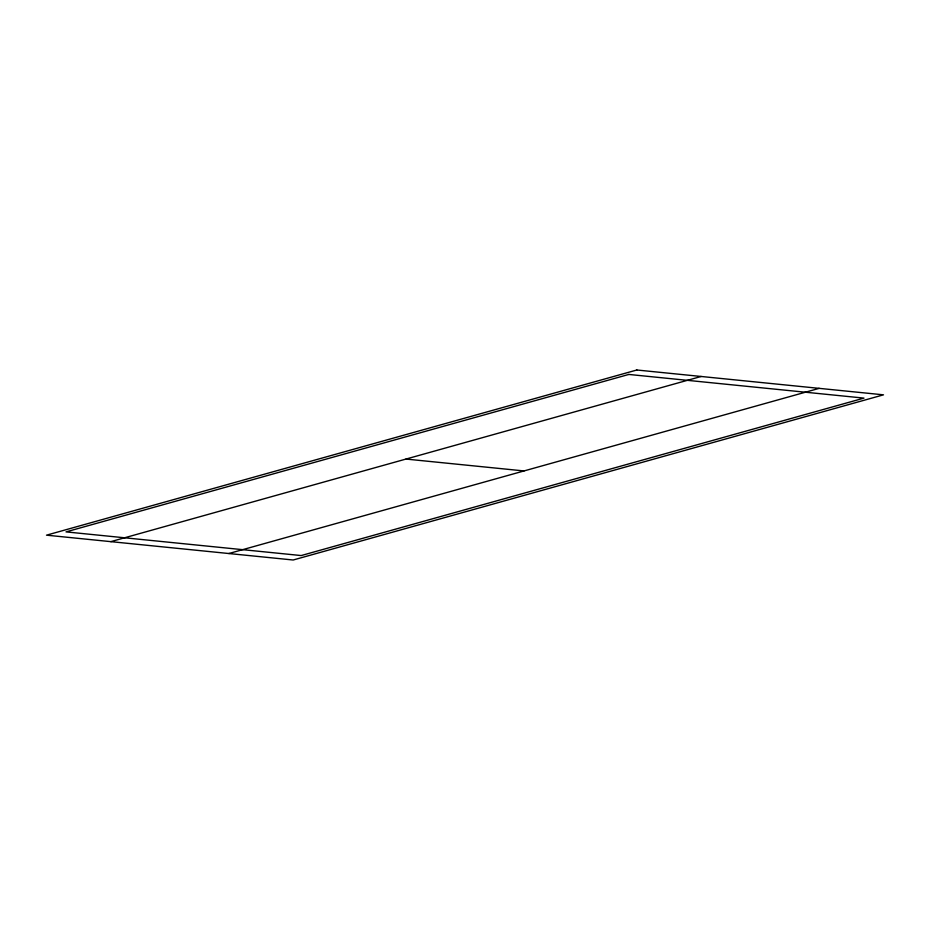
<?xml version="1.0" encoding="UTF-8"?>
<svg xmlns="http://www.w3.org/2000/svg" width="930" height="930" viewBox="0 0 930 930"><rect width="100%" height="100%" fill="white"/><g stroke="black" fill="none" stroke-linecap="round" stroke-linejoin="round"><path stroke-width="1.4" d="M110.809 541.644L701.15 376.476M228.85 553.524L819.191 388.356M405.98 459.06L524.02 470.94M636.841 370L46.5 535.169L293.159 560L883.5 394.832L636.841 370M628.819 374.441L66.03 531.89L301.18 555.559L863.97 398.11L628.819 374.441"/></g></svg>
